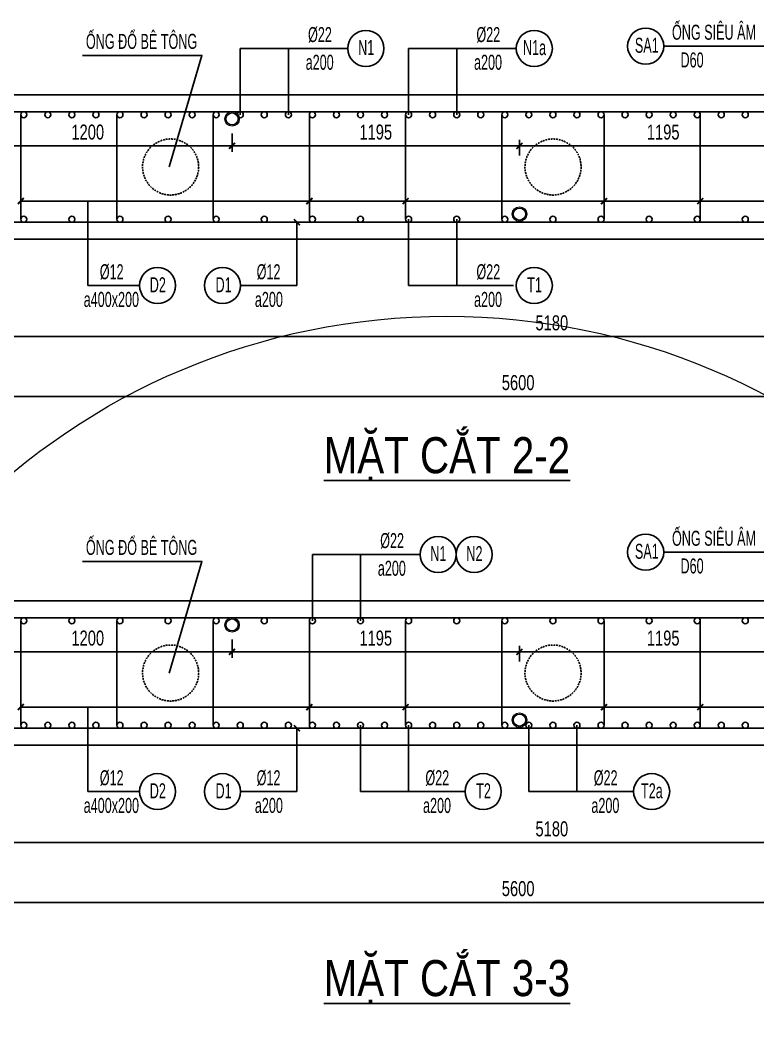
# Model space of a CAD drawing. Header units: millimetres. Extents: x -147841 to 368790, y -162721 to 84261.
# Drawn here: x 134338 to 137405, y -102254 to -98058 of the extents above; entities that cross this region are included whole.
import ezdxf
from ezdxf.enums import TextEntityAlignment as Align

# ---------------------------------------------------------------- set-up
doc = ezdxf.new("R2010")
doc.units = ezdxf.units.MM
doc.header["$LTSCALE"] = 1000
doc.header["$MEASUREMENT"] = 0
doc.header["$PDMODE"] = 1
doc.header["$PDSIZE"] = -10
doc.linetypes.add('HIDDEN', pattern=[0.375, 0.25, -0.125])
doc.layers.get('0').update_dxf_attribs({"linetype": 'CONTINUOUS', "lineweight": 18})
doc.layers.get('DEFPOINTS').update_dxf_attribs({"color": 5, "linetype": 'CONTINUOUS', "lineweight": 18})
for name, color, linetype, lineweight in [('0-THAY', 7, 'CONTINUOUS', 18), ('ccu11-Dim', 8, 'CONTINUOUS', 18), ('DIM', 8, 'CONTINUOUS', 18)]:
    doc.layers.add(name, color=color, linetype=linetype, lineweight=lineweight)
for name, color, linetype in [('ccu11-Manh', 8, 'CONTINUOUS'), ('ccu11-Thep', 4, 'CONTINUOUS'), ('ccu11-Thepdai', 6, 'CONTINUOUS'), ('KC-Cotthep', 8, 'CONTINUOUS'), ('KC-Dim', 8, 'CONTINUOUS'), ('KC-Manh', 8, 'CONTINUOUS'), ('KC-Text', 31, 'CONTINUOUS'), ('KC-Thay', 7, 'CONTINUOUS')]:
    doc.layers.add(name, color=color, linetype=linetype)
doc.styles.add('ARIAL', font='arial.ttf', dxfattribs={"width": 0.7})
doc.styles.add('ccu11-dim', font='vnsimli.shx', dxfattribs={"width": 0.65, "bigfont": 'bigfont.shx'})
doc.dimstyles.new('2.5-25', dxfattribs={"dimscale": 25, "dimtxt": 2.5, "dimasz": 1, "dimexe": 1, "dimexo": 2, "dimgap": 1, "dimtad": 1, "dimdec": 1, "dimrnd": 5, "dimdsep": 46, "dimtxsty": 'ARIAL', "dimblk": 'ARCHTICK', "dimcen": -1, "dimdle": 1, "dimclrd": 256, "dimclre": 256, "dimclrt": 3, "dimadec": 0, "dimazin": 2, "dimtfac": 0.1, "dimtdec": 1, "dimtmove": 0, "dimatfit": 1, "dimldrblk": 'ARCHTICK', "dimfxl": 1, "dimtvp": 0.833333, "dimtfill": 1, "dimtolj": 1, "dimtzin": 12, "dimarcsym": 0})
doc.dimstyles.new('ccu11-100x4', dxfattribs={"dimscale": 100, "dimtxt": 2.5, "dimasz": 1, "dimexe": 1, "dimexo": 2, "dimgap": 1, "dimtad": 1, "dimdec": 0, "dimlfac": 0.25, "dimdsep": 46, "dimtxsty": 'ccu11-dim', "dimblk": 'ARCHTICK', "dimcen": -1, "dimdle": 1, "dimclrd": 256, "dimclre": 256, "dimclrt": 31, "dimadec": 0, "dimazin": 2, "dimtfac": 0.1, "dimtdec": 0, "dimtmove": 0, "dimatfit": 1, "dimldrblk": 'ARCHTICK', "dimfxl": 1, "dimtvp": 0.833333, "dimtolj": 1, "dimtzin": 12, "dimarcsym": 0})

# ---------------------------------------------------------------- blocks, each defined once
blk = doc.blocks.new('_ARCHTICK')
at = {"color": 0, "linetype": 'ByBlock', "const_width": 0.3}
blk.add_lwpolyline([(-0.5, -0.5), (0.5, 0.5)], dxfattribs=at)
blk = doc.blocks.new('*D155')
at = {"layer": 'DEFPOINTS', "color": 0, "linetype": 'ByBlock', "ltscale": 30, "transparency": 16777216}
for p in [(133958.4, -99125.4), (139138.4, -99125.4), (139138.4, -99374.1)]:
    blk.add_point(p, dxfattribs=at)
at = {"layer": 'KC-Dim', "linetype": 'ByBlock', "lineweight": -2, "ltscale": 30, "transparency": 16777216}
for p, q in [((133958.4, -99175.4), (133958.4, -99399.1)), ((139138.4, -99175.4), (139138.4, -99399.1)), ((133933.4, -99374.1), (139163.4, -99374.1))]:
    blk.add_line(p, q, dxfattribs=at)
at = {"layer": 'KC-Dim', "linetype": 'ByBlock', "lineweight": -2, "ltscale": 30, "transparency": 16777216, "xscale": 25, "yscale": 25, "zscale": 25, "rotation": 180}
blk.add_blockref('_ARCHTICK', (133958.4, -99374.1), dxfattribs=at)
at = {"layer": 'KC-Dim', "linetype": 'ByBlock', "lineweight": -2, "ltscale": 30, "transparency": 16777216, "xscale": 25, "yscale": 25, "zscale": 25}
blk.add_blockref('_ARCHTICK', (139138.4, -99374.1), dxfattribs=at)
at = {"layer": 'KC-Dim', "color": 3, "linetype": 'ByBlock', "ltscale": 30, "transparency": 16777216, "insert": (136548.4, -99317.2), "char_height": 62.5, "attachment_point": 5, "style": 'ARIAL', "bg_fill": 3, "box_fill_scale": 1.25, "bg_fill_color": 256, "bg_fill_true_color": 13158600, "bg_fill_transparency": 0}
blk.add_mtext('\\A1;5180', dxfattribs=at)
blk = doc.blocks.new('*D156')
at = {"layer": 'DEFPOINTS', "color": 0, "linetype": 'ByBlock', "ltscale": 30, "transparency": 16777216}
for p in [(133608.4, -99125.4), (139208.4, -99125.4), (139208.4, -99622.6)]:
    blk.add_point(p, dxfattribs=at)
at = {"layer": 'KC-Dim', "linetype": 'ByBlock', "lineweight": -2, "ltscale": 30, "transparency": 16777216}
for p, q in [((133608.4, -99175.4), (133608.4, -99647.6)), ((139208.4, -99175.4), (139208.4, -99647.6)), ((133583.4, -99622.6), (139233.4, -99622.6))]:
    blk.add_line(p, q, dxfattribs=at)
at = {"layer": 'KC-Dim', "linetype": 'ByBlock', "lineweight": -2, "ltscale": 30, "transparency": 16777216, "xscale": 25, "yscale": 25, "zscale": 25, "rotation": 180}
blk.add_blockref('_ARCHTICK', (133608.4, -99622.6), dxfattribs=at)
at = {"layer": 'KC-Dim', "linetype": 'ByBlock', "lineweight": -2, "ltscale": 30, "transparency": 16777216, "xscale": 25, "yscale": 25, "zscale": 25}
blk.add_blockref('_ARCHTICK', (139208.4, -99622.6), dxfattribs=at)
at = {"layer": 'KC-Dim', "color": 3, "linetype": 'ByBlock', "ltscale": 30, "transparency": 16777216, "insert": (136408.4, -99565.7), "char_height": 62.5, "attachment_point": 5, "style": 'ARIAL', "bg_fill": 3, "box_fill_scale": 1.25, "bg_fill_color": 256, "bg_fill_true_color": 13158600, "bg_fill_transparency": 0}
blk.add_mtext('\\A1;5600', dxfattribs=at)
blk = doc.blocks.new('att_thep_2')
blk.add_circle((-300, 0), 300)
at = {"color": 3, "style": 'ARIAL', "width": 0.6}
blk.add_attdef('DK', text='', height=250, dxfattribs=at).set_placement((467, 105), align=Align.CENTER)
at = {"color": 31, "style": 'ARIAL', "width": 0.6}
blk.add_attdef('SH', text='', height=250, dxfattribs=at).set_placement((-281, -111), align=Align.CENTER)
at = {"color": 2, "style": 'ARIAL', "width": 0.6}
blk.add_attdef('KC', text='', height=250, dxfattribs=at).set_placement((472, -355), align=Align.CENTER)
blk = doc.blocks.new('*U147')
at = {"layer": 'ccu11-Thepdai', "flags": 128}
blk.add_lwpolyline([(50, 230), (-37.5, 230, 0.414214), (-50, 217.5), (-50, -114.4), (-50, -217.5, 0.414214), (-37.5, -230), (50, -230)], format="xyb", dxfattribs=at)
blk = doc.blocks.new('*U148')
at = {"layer": 'DIM', "color": 0, "linetype": 'ByBlock', "lineweight": -2, "transparency": 16777216}
for p in [(0, 0), (400, 0), (800, 0), (1200, 0), (1600, 0)]:
    blk.add_blockref('*U147', p, dxfattribs=at)
blk = doc.blocks.new('*U145')
at = {"layer": 'ccu11-Thepdai', "flags": 128}
blk.add_lwpolyline([(-50, 230), (37.5, 230, -0.414214), (50, 217.5), (50, -114.4), (50, -217.5, -0.414214), (37.5, -230), (-50, -230)], format="xyb", dxfattribs=at)
blk = doc.blocks.new('*U146')
at = {"layer": 'DIM', "color": 0, "linetype": 'ByBlock', "lineweight": -2, "transparency": 16777216}
for p in [(0, 0), (400, 0), (800, 0), (1200, 0), (1600, 0)]:
    blk.add_blockref('*U145', p, dxfattribs=at)
blk = doc.blocks.new('*D1504')
at = {"layer": 'DEFPOINTS', "color": 0, "linetype": 'ByBlock', "ltscale": 30, "transparency": 16777216}
for p in [(222151.3, -97642), (222151.3, -97743.7), (220951.3, -97830)]:
    blk.add_point(p, dxfattribs=at)
at = {"layer": 'KC-Dim', "linetype": 'ByBlock', "lineweight": -2, "ltscale": 30, "transparency": 16777216}
for p, q in [((220951.3, -97780), (220951.3, -97718.7)), ((222151.3, -97692), (222151.3, -97768.7)), ((220926.3, -97743.7), (222176.3, -97743.7))]:
    blk.add_line(p, q, dxfattribs=at)
at = {"layer": 'KC-Dim', "linetype": 'ByBlock', "lineweight": -2, "ltscale": 30, "transparency": 16777216, "xscale": 25, "yscale": 25, "zscale": 25, "rotation": 180}
blk.add_blockref('_ARCHTICK', (220951.3, -97743.7), dxfattribs=at)
at = {"layer": 'KC-Dim', "linetype": 'ByBlock', "lineweight": -2, "ltscale": 30, "transparency": 16777216, "xscale": 25, "yscale": 25, "zscale": 25}
blk.add_blockref('_ARCHTICK', (222151.3, -97743.7), dxfattribs=at)
at = {"layer": 'KC-Dim', "color": 3, "linetype": 'ByBlock', "ltscale": 30, "transparency": 16777216, "insert": (221551.3, -97686.8), "char_height": 62.5, "attachment_point": 5, "style": 'ARIAL', "bg_fill": 3, "box_fill_scale": 1.25, "bg_fill_color": 256, "bg_fill_true_color": 13158600, "bg_fill_transparency": 0}
blk.add_mtext('\\A1;1200', dxfattribs=at)
blk = doc.blocks.new('*D1505')
at = {"layer": 'DEFPOINTS', "color": 0, "linetype": 'ByBlock', "ltscale": 30, "transparency": 16777216}
for p in [(222151.3, -97642), (223346.3, -97743.7), (223346.3, -97833.7)]:
    blk.add_point(p, dxfattribs=at)
at = {"layer": 'KC-Dim', "linetype": 'ByBlock', "lineweight": -2, "ltscale": 30, "transparency": 16777216}
for p, q in [((222151.3, -97692), (222151.3, -97768.7)), ((223346.3, -97783.7), (223346.3, -97718.7)), ((222126.3, -97743.7), (223371.3, -97743.7))]:
    blk.add_line(p, q, dxfattribs=at)
at = {"layer": 'KC-Dim', "linetype": 'ByBlock', "lineweight": -2, "ltscale": 30, "transparency": 16777216, "xscale": 25, "yscale": 25, "zscale": 25, "rotation": 180}
blk.add_blockref('_ARCHTICK', (222151.3, -97743.7), dxfattribs=at)
at = {"layer": 'KC-Dim', "linetype": 'ByBlock', "lineweight": -2, "ltscale": 30, "transparency": 16777216, "xscale": 25, "yscale": 25, "zscale": 25}
blk.add_blockref('_ARCHTICK', (223346.3, -97743.7), dxfattribs=at)
at = {"layer": 'KC-Dim', "color": 3, "linetype": 'ByBlock', "ltscale": 30, "transparency": 16777216, "insert": (222748.8, -97686.8), "char_height": 62.5, "attachment_point": 5, "style": 'ARIAL', "bg_fill": 3, "box_fill_scale": 1.25, "bg_fill_color": 256, "bg_fill_true_color": 13158600, "bg_fill_transparency": 0}
blk.add_mtext('\\A1;1195', dxfattribs=at)
blk = doc.blocks.new('*D1506')
at = {"layer": 'DEFPOINTS', "color": 0, "linetype": 'ByBlock', "ltscale": 30, "transparency": 16777216}
for p in [(224541.3, -97642), (224541.3, -97743.7), (223346.3, -97833.7)]:
    blk.add_point(p, dxfattribs=at)
at = {"layer": 'KC-Dim', "linetype": 'ByBlock', "lineweight": -2, "ltscale": 30, "transparency": 16777216}
for p, q in [((223346.3, -97783.7), (223346.3, -97718.7)), ((224541.3, -97692), (224541.3, -97768.7)), ((223321.3, -97743.7), (224566.3, -97743.7))]:
    blk.add_line(p, q, dxfattribs=at)
at = {"layer": 'KC-Dim', "linetype": 'ByBlock', "lineweight": -2, "ltscale": 30, "transparency": 16777216, "xscale": 25, "yscale": 25, "zscale": 25, "rotation": 180}
blk.add_blockref('_ARCHTICK', (223346.3, -97743.7), dxfattribs=at)
at = {"layer": 'KC-Dim', "linetype": 'ByBlock', "lineweight": -2, "ltscale": 30, "transparency": 16777216, "xscale": 25, "yscale": 25, "zscale": 25}
blk.add_blockref('_ARCHTICK', (224541.3, -97743.7), dxfattribs=at)
at = {"layer": 'KC-Dim', "color": 3, "linetype": 'ByBlock', "ltscale": 30, "transparency": 16777216, "insert": (223943.8, -97686.8), "char_height": 62.5, "attachment_point": 5, "style": 'ARIAL', "bg_fill": 3, "box_fill_scale": 1.25, "bg_fill_color": 256, "bg_fill_true_color": 13158600, "bg_fill_transparency": 0}
blk.add_mtext('\\A1;1195', dxfattribs=at)
blk = doc.blocks.new('A$C260038B3')
at = {"layer": '0-THAY', "linetype": 'Continuous'}
for radius in [120, 100]:
    blk.add_circle((0, 0), radius, dxfattribs=at)
blk = doc.blocks.new('*D190')
at = {"layer": 'DEFPOINTS', "color": 0, "linetype": 'ByBlock', "ltscale": 30, "transparency": 16777216}
for p in [(133958.4, -101230.5), (139138.4, -101230.5), (139138.4, -101479.2)]:
    blk.add_point(p, dxfattribs=at)
at = {"layer": 'KC-Dim', "linetype": 'ByBlock', "lineweight": -2, "ltscale": 30, "transparency": 16777216}
for p, q in [((133958.4, -101280.5), (133958.4, -101504.2)), ((139138.4, -101280.5), (139138.4, -101504.2)), ((133933.4, -101479.2), (139163.4, -101479.2))]:
    blk.add_line(p, q, dxfattribs=at)
at = {"layer": 'KC-Dim', "linetype": 'ByBlock', "lineweight": -2, "ltscale": 30, "transparency": 16777216, "xscale": 25, "yscale": 25, "zscale": 25, "rotation": 180}
blk.add_blockref('_ARCHTICK', (133958.4, -101479.2), dxfattribs=at)
at = {"layer": 'KC-Dim', "linetype": 'ByBlock', "lineweight": -2, "ltscale": 30, "transparency": 16777216, "xscale": 25, "yscale": 25, "zscale": 25}
blk.add_blockref('_ARCHTICK', (139138.4, -101479.2), dxfattribs=at)
at = {"layer": 'KC-Dim', "color": 3, "linetype": 'ByBlock', "ltscale": 30, "transparency": 16777216, "insert": (136548.4, -101422.3), "char_height": 62.5, "attachment_point": 5, "style": 'ARIAL', "bg_fill": 3, "box_fill_scale": 1.25, "bg_fill_color": 256, "bg_fill_true_color": 13158600, "bg_fill_transparency": 0}
blk.add_mtext('\\A1;5180', dxfattribs=at)
blk = doc.blocks.new('*D191')
at = {"layer": 'DEFPOINTS', "color": 0, "linetype": 'ByBlock', "ltscale": 30, "transparency": 16777216}
for p in [(133608.4, -101230.5), (139208.4, -101230.5), (139208.4, -101727.8)]:
    blk.add_point(p, dxfattribs=at)
at = {"layer": 'KC-Dim', "linetype": 'ByBlock', "lineweight": -2, "ltscale": 30, "transparency": 16777216}
for p, q in [((133608.4, -101280.5), (133608.4, -101752.8)), ((139208.4, -101280.5), (139208.4, -101752.8)), ((133583.4, -101727.8), (139233.4, -101727.8))]:
    blk.add_line(p, q, dxfattribs=at)
at = {"layer": 'KC-Dim', "linetype": 'ByBlock', "lineweight": -2, "ltscale": 30, "transparency": 16777216, "xscale": 25, "yscale": 25, "zscale": 25, "rotation": 180}
blk.add_blockref('_ARCHTICK', (133608.4, -101727.8), dxfattribs=at)
at = {"layer": 'KC-Dim', "linetype": 'ByBlock', "lineweight": -2, "ltscale": 30, "transparency": 16777216, "xscale": 25, "yscale": 25, "zscale": 25}
blk.add_blockref('_ARCHTICK', (139208.4, -101727.8), dxfattribs=at)
at = {"layer": 'KC-Dim', "color": 3, "linetype": 'ByBlock', "ltscale": 30, "transparency": 16777216, "insert": (136408.4, -101670.9), "char_height": 62.5, "attachment_point": 5, "style": 'ARIAL', "bg_fill": 3, "box_fill_scale": 1.25, "bg_fill_color": 256, "bg_fill_true_color": 13158600, "bg_fill_transparency": 0}
blk.add_mtext('\\A1;5600', dxfattribs=at)
blk = doc.blocks.new('*U182')
at = {"layer": 'ccu11-Thepdai', "flags": 128}
blk.add_lwpolyline([(50, 230), (-37.5, 230, 0.414214), (-50, 217.5), (-50, -114.4), (-50, -217.5, 0.414214), (-37.5, -230), (50, -230)], format="xyb", dxfattribs=at)
blk = doc.blocks.new('*U183')
at = {"layer": 'DIM', "color": 0, "linetype": 'ByBlock', "lineweight": -2, "transparency": 16777216}
for p in [(0, 0), (400, 0), (800, 0), (1200, 0), (1600, 0)]:
    blk.add_blockref('*U182', p, dxfattribs=at)
blk = doc.blocks.new('*U180')
at = {"layer": 'ccu11-Thepdai', "flags": 128}
blk.add_lwpolyline([(-50, 230), (37.5, 230, -0.414214), (50, 217.5), (50, -114.4), (50, -217.5, -0.414214), (37.5, -230), (-50, -230)], format="xyb", dxfattribs=at)
blk = doc.blocks.new('*U181')
at = {"layer": 'DIM', "color": 0, "linetype": 'ByBlock', "lineweight": -2, "transparency": 16777216}
for p in [(0, 0), (400, 0), (800, 0), (1200, 0), (1600, 0)]:
    blk.add_blockref('*U180', p, dxfattribs=at)
blk = doc.blocks.new('*U252')
at = {"layer": 'ccu11-Thep'}
blk.add_circle((0, 0), 12.5, dxfattribs=at)
blk = doc.blocks.new('*U253')
at = {"layer": 'KC-Dim', "color": 0, "linetype": 'ByBlock', "lineweight": -2, "transparency": 16777216}
for p in [(300, 0), (400, 0), (500, 0), (600, 0), (700, 0), (800, 0), (900, 0), (1000, 0), (1100, 0), (1200, 0), (1300, 0), (1400, 0), (1500, 0), (1600, 0), (1700, 0), (1800, 0), (1900, 0), (2000, 0), (2100, 0), (2200, 0), (2300, 0), (2400, 0), (2500, 0), (2600, 0), (2700, 0), (2800, 0), (2900, 0), (3000, 0), (3100, 0), (3200, 0), (3300, 0)]:
    blk.add_blockref('*U252', p, dxfattribs=at)
blk = doc.blocks.new('*U254')
at = {"layer": 'ccu11-Thep'}
blk.add_circle((0, 0), 12.5, dxfattribs=at)
blk = doc.blocks.new('*U255')
at = {"layer": 'KC-Dim', "color": 0, "linetype": 'ByBlock', "lineweight": -2, "transparency": 16777216}
for p in [(0, 0), (200, 0), (400, 0), (600, 0), (800, 0), (1000, 0), (1200, 0), (1400, 0), (1600, 0), (1800, 0), (2000, 0), (2200, 0), (2400, 0), (2600, 0), (2800, 0), (3000, 0), (3200, 0), (3400, 0), (3600, 0), (3800, 0), (4000, 0), (4200, 0), (4400, 0), (4600, 0), (4800, 0)]:
    blk.add_blockref('*U254', p, dxfattribs=at)
blk = doc.blocks.new('*U256')
at = {"layer": 'ccu11-Thep'}
blk.add_circle((0, 0), 12.5, dxfattribs=at)
blk = doc.blocks.new('*U257')
at = {"layer": 'KC-Dim', "color": 0, "linetype": 'ByBlock', "lineweight": -2, "transparency": 16777216}
for p in [(300, 0), (400, 0), (500, 0), (600, 0), (700, 0), (800, 0), (900, 0), (1000, 0), (1100, 0), (1200, 0), (1300, 0), (1400, 0), (1500, 0), (1600, 0), (1700, 0), (1800, 0), (1900, 0), (2000, 0), (2100, 0), (2200, 0), (2300, 0), (2400, 0), (2500, 0), (2600, 0), (2700, 0), (2800, 0), (2900, 0), (3000, 0), (3100, 0), (3200, 0), (3300, 0)]:
    blk.add_blockref('*U256', p, dxfattribs=at)
blk = doc.blocks.new('*U258')
at = {"layer": 'ccu11-Thep'}
blk.add_circle((0, 0), 12.5, dxfattribs=at)
blk = doc.blocks.new('*U259')
at = {"layer": 'KC-Dim', "color": 0, "linetype": 'ByBlock', "lineweight": -2, "transparency": 16777216}
for p in [(0, 0), (200, 0), (400, 0), (600, 0), (800, 0), (1000, 0), (1200, 0), (1400, 0), (1600, 0), (1800, 0), (2000, 0), (2200, 0), (2400, 0), (2600, 0), (2800, 0), (3000, 0), (3200, 0), (3400, 0), (3600, 0), (3800, 0), (4000, 0), (4200, 0), (4400, 0), (4600, 0), (4800, 0)]:
    blk.add_blockref('*U258', p, dxfattribs=at)
blk = doc.blocks.new('saw6-56')
at = {"layer": 'ccu11-Dim', "ltscale": 3000, "xscale": 0.25, "yscale": 0.25, "zscale": 0.25}
blk.add_blockref('A$C260038B3', (223346.28, -98027.45), dxfattribs=at)
at = {"layer": 'KC-Dim', "linetype": 'ByBlock', "ltscale": 30}
dim = blk.add_linear_dim(base=(222151.28, -97743.7), p1=(220951.28, -97829.95), p2=(222151.28, -97642.01), dimstyle='2.5-25', dxfattribs=at)
dim.commit()
dim.dimension.update_dxf_attribs({"geometry": '*D1504', "text_midpoint": (221551.28, -97686.79)})
dim = blk.add_linear_dim(base=(223346.28, -97743.7), p1=(222151.28, -97642.01), p2=(223346.28, -97833.73), dimstyle='2.5-25', dxfattribs=at)
dim.commit()
dim.dimension.update_dxf_attribs({"geometry": '*D1505', "text_midpoint": (222748.78, -97686.79)})
at = {"layer": 'ccu11-Dim', "ltscale": 3000, "xscale": 0.25, "yscale": 0.25, "zscale": 0.25}
blk.add_blockref('A$C260038B3', (222151.28, -97631.73), dxfattribs=at)
at = {"layer": 'KC-Dim', "linetype": 'ByBlock', "ltscale": 30}
dim = blk.add_linear_dim(base=(224541.28, -97743.7), p1=(223346.28, -97833.73), p2=(224541.28, -97642.01), dimstyle='2.5-25', dxfattribs=at)
dim.commit()
dim.dimension.update_dxf_attribs({"geometry": '*D1506', "text_midpoint": (223943.78, -97686.79)})

msp = doc.modelspace()

# ---------------------------------------------------------------- linework, layer by layer
at = {"layer": 'ccu11-Manh'}
for points in [[(134957.89, -98668.48), (135093.35, -98204.14), (134596.82, -98204.14)], [(134957.89, -100773.61), (135093.35, -100309.27), (134596.82, -100309.27)]]:
    msp.add_lwpolyline(points, dxfattribs=at)
at = {"layer": 'ccu11-Thep', "linetype": 'HIDDEN', "ltscale": 0.03}
for centre in [(134963.47, -98668.48, 242.3), (136553.42, -98668.48), (134963.47, -100773.61, 242.3), (136553.42, -100773.61)]:
    msp.add_circle(centre, 116.6, dxfattribs=at)
at = {"layer": 'ccu11-Thepdai'}
for points in [[(133970.92, -98898.48), (136752.92, -98898.48, 0.4142136), (136765.42, -98885.98), (136765.42, -98450.98, 0.4142136), (136752.92, -98438.48), (133970.92, -98438.48, 0.4142136), (133958.42, -98450.98), (133958.42, -98885.98, 0.4142136)], [(136352.92, -98898.48), (139125.92, -98898.48, 0.4142136), (139138.42, -98885.98), (139138.42, -98450.98, 0.4142136), (139125.92, -98438.48), (136352.92, -98438.48, 0.4142136), (136340.42, -98450.98), (136340.42, -98885.98, 0.4142136)], [(133970.92, -101003.61), (136752.92, -101003.61, 0.4142136), (136765.42, -100991.11), (136765.42, -100556.11, 0.4142136), (136752.92, -100543.61), (133970.92, -100543.61, 0.4142136), (133958.42, -100556.11), (133958.42, -100991.11, 0.4142136)], [(136352.92, -101003.61), (139125.92, -101003.61, 0.4142136), (139138.42, -100991.11), (139138.42, -100556.11, 0.4142136), (139125.92, -100543.61), (136352.92, -100543.61, 0.4142136), (136340.42, -100556.11), (136340.42, -100991.11, 0.4142136)]]:
    msp.add_lwpolyline(points, format="xyb", close=True, dxfattribs=at)
at = {"layer": 'KC-Thay', "flags": 128}
for points in [[(133608.42, -98453.48), (133608.42, -98368.48), (139208.42, -98368.48), (139208.42, -98453.48)], [(139208.42, -98883.48), (139208.42, -98968.48), (133608.42, -98968.48), (133608.42, -98883.48)], [(133608.42, -100558.61), (133608.42, -100473.61), (139208.42, -100473.61), (139208.42, -100558.61)], [(139208.42, -100988.61), (139208.42, -101073.61), (133608.42, -101073.61), (133608.42, -100988.61)]]:
    msp.add_lwpolyline(points, dxfattribs=at)

# ---------------------------------------------------------------- block references
at = {"layer": 'DIM'}
for name, p in [('*U148', (134390.42, -98668.48)), ('*U146', (137115.42, -98668.48)), ('*U183', (134390.42, -100773.61)), ('*U181', (137115.42, -100773.61))]:
    msp.add_blockref(name, p, dxfattribs=at)
at = {"layer": 'KC-Cotthep'}
ref = msp.add_blockref('att_thep_2', (137013.57, -98165.44), dxfattribs=dict(at, xscale=0.25, yscale=0.25, zscale=0.25))
ref.add_attrib('KC', 'D60', dxfattribs={"layer": '0', "color": 2, "height": 62.5, "style": 'ARIAL', "width": 0.6}).set_placement((137131.54, -98254.26), align=Align.CENTER)
ref.add_attrib('DK', 'ỐNG SIÊU ÂM', dxfattribs={"layer": '0', "color": 15, "height": 62.5, "style": 'ARIAL', "width": 0.6}).set_placement((137222.63, -98139.08), align=Align.CENTER)
ref.add_attrib('SH', 'SA1', dxfattribs={"layer": '0', "color": 31, "height": 62.5, "style": 'ARIAL', "width": 0.6}).set_placement((136943.32, -98193.31), align=Align.CENTER)
ref = msp.add_blockref('att_thep_2', (135700.53, -98175.1), dxfattribs=dict(at, xscale=-0.25, yscale=0.25, zscale=0.25))
ref.add_attrib('KC', 'a200', dxfattribs={"layer": '0', "color": 2, "height": 62.5, "style": 'ARIAL', "width": 0.6}).set_placement((135583.17, -98263.93), align=Align.CENTER)
ref.add_attrib('DK', '%%C22', dxfattribs={"layer": '0', "color": 2, "height": 62.5, "style": 'ARIAL', "width": 0.6}).set_placement((135584.26, -98148.75), align=Align.CENTER)
ref.add_attrib('SH', 'N1', dxfattribs={"layer": '0', "color": 31, "height": 62.5, "style": 'ARIAL', "width": 0.6}).set_placement((135776.56, -98202.97), align=Align.CENTER)
ref = msp.add_blockref('att_thep_2', (136400.53, -98175.1), dxfattribs=dict(at, xscale=-0.25, yscale=0.25, zscale=0.25))
ref.add_attrib('KC', 'a200', dxfattribs={"layer": '0', "color": 2, "height": 62.5, "style": 'ARIAL', "width": 0.6}).set_placement((136283.17, -98263.93), align=Align.CENTER)
ref.add_attrib('DK', '%%C22', dxfattribs={"layer": '0', "color": 2, "height": 62.5, "style": 'ARIAL', "width": 0.6}).set_placement((136284.26, -98148.75), align=Align.CENTER)
ref.add_attrib('SH', 'N1a', dxfattribs={"layer": '0', "color": 31, "height": 62.5, "style": 'ARIAL', "width": 0.6}).set_placement((136476.56, -98202.97), align=Align.CENTER)
ref = msp.add_blockref('att_thep_2', (136000.57, -100280.23), dxfattribs=dict(at, xscale=-0.25, yscale=0.25, zscale=0.25))
ref.add_attrib('KC', 'a200', dxfattribs={"layer": '0', "color": 2, "height": 62.5, "style": 'ARIAL', "width": 0.6}).set_placement((135883.21, -100369.06), align=Align.CENTER)
ref.add_attrib('DK', '%%C22', dxfattribs={"layer": '0', "color": 2, "height": 62.5, "style": 'ARIAL', "width": 0.6}).set_placement((135884.3, -100253.88), align=Align.CENTER)
ref.add_attrib('SH', 'N1', dxfattribs={"layer": '0', "color": 31, "height": 62.5, "style": 'ARIAL', "width": 0.6}).set_placement((136076.59, -100308.1), align=Align.CENTER)
ref = msp.add_blockref('att_thep_2', (137013.57, -100270.56), dxfattribs=dict(at, xscale=0.25, yscale=0.25, zscale=0.25))
ref.add_attrib('KC', 'D60', dxfattribs={"layer": '0', "color": 2, "height": 62.5, "style": 'ARIAL', "width": 0.6}).set_placement((137131.54, -100359.39), align=Align.CENTER)
ref.add_attrib('DK', 'ỐNG SIÊU ÂM', dxfattribs={"layer": '0', "color": 15, "height": 62.5, "style": 'ARIAL', "width": 0.6}).set_placement((137222.63, -100244.21), align=Align.CENTER)
ref.add_attrib('SH', 'SA1', dxfattribs={"layer": '0', "color": 31, "height": 62.5, "style": 'ARIAL', "width": 0.6}).set_placement((136943.32, -100298.43), align=Align.CENTER)
ref = msp.add_blockref('att_thep_2', (136150.57, -100280.23), dxfattribs=dict(at, xscale=-0.25, yscale=0.25, zscale=0.25))
ref.add_attrib('SH', 'N2', dxfattribs={"layer": '0', "color": 31, "height": 62.5, "style": 'ARIAL', "width": 0.6}).set_placement((136226.59, -100308.1), align=Align.CENTER)

# ---------------------------------------------------------------- texts
at = {"layer": 'KC-Text', "color": 1, "style": 'ARIAL', "width": 0.6}
for p in [(134611.26, -98177.12), (134611.26, -100282.25)]:
    msp.add_text('ỐNG ĐỔ BÊ TÔNG', height=62.5, dxfattribs=at).set_placement(p)
at = {"layer": 'KC-Text', "color": 2, "style": 'ARIAL', "width": 0.8}
msp.add_text('%%UMẶT CẮT 2-2', height=150, dxfattribs=at).set_placement((136112.16, -99942.42), align=Align.CENTER)
at = {"layer": 'KC-Text', "color": 3, "style": 'ARIAL', "width": 0.8}
msp.add_text('%%UMẶT CẮT 3-3', height=150, dxfattribs=at).set_placement((136112.16, -102117.76), align=Align.CENTER)

# ---------------------------------------------------------------- dimensions: what is measured, and where the dimension line sits
at = {"layer": 'KC-Dim', "linetype": 'ByBlock', "ltscale": 30}
for base, p1, p2, picture, middle in [((139138.42, -99374.1), (133958.42, -99125.38), (139138.42, -99125.38), '*D155', (136548.42, -99317.19)), ((139138.42, -101479.23), (133958.42, -101230.51), (139138.42, -101230.51), '*D190', (136548.42, -101422.32))]:
    dim = msp.add_linear_dim(base=base, p1=p1, p2=p2, dimstyle='2.5-25', dxfattribs=at)
    dim.commit()
    dim.dimension.update_dxf_attribs({"geometry": picture, "text_midpoint": middle})

# ---------------------------------------------------------------- leaders
at = {"layer": 'ccu11-Manh', "ltscale": 10}
for points in [[(137614.37, -98482.91), (137442.86, -98165.44), (137013.57, -98165.44)], [(137614.37, -100588.04), (137442.86, -100270.56), (137013.57, -100270.56)]]:
    msp.add_leader(points, dimstyle='ccu11-100x4', override={"dimgap": 1, "dimtad": 0, "dimldrblk": 'None'}, dxfattribs=at)

# ---------------------------------------------------------------- next in the draw order: dimensions: what is measured, and where the dimension line sits
at = {"layer": 'KC-Dim', "linetype": 'ByBlock', "ltscale": 30}
for base, p1, p2, picture, middle in [((139208.42, -99622.65), (133608.42, -99125.38), (139208.42, -99125.38), '*D156', (136408.42, -99565.74)), ((139208.42, -101727.78), (133608.42, -101230.51), (139208.42, -101230.51), '*D191', (136408.42, -101670.87))]:
    dim = msp.add_linear_dim(base=base, p1=p1, p2=p2, dimstyle='2.5-25', dxfattribs=at)
    dim.commit()
    dim.dimension.update_dxf_attribs({"geometry": picture, "text_midpoint": middle})

# ---------------------------------------------------------------- next in the draw order: block references
at = {"layer": 'KC-Cotthep'}
ref = msp.add_blockref('att_thep_2', (134834.41, -99161.85), dxfattribs=dict(at, xscale=-0.25, yscale=0.25, zscale=0.25))
ref.add_attrib('KC', 'a400x200', dxfattribs={"layer": '0', "color": 2, "height": 62.5, "style": 'ARIAL', "width": 0.6}).set_placement((134717.06, -99250.67), align=Align.CENTER)
ref.add_attrib('DK', '%%C12', dxfattribs={"layer": '0', "color": 215, "height": 62.5, "style": 'ARIAL', "width": 0.6}).set_placement((134718.4, -99135.5), align=Align.CENTER)
ref.add_attrib('SH', 'D2', dxfattribs={"layer": '0', "color": 31, "height": 62.5, "style": 'ARIAL', "width": 0.6}).set_placement((134910.23, -99189.72), align=Align.CENTER)
ref = msp.add_blockref('att_thep_2', (135254, -99161.85), dxfattribs=dict(at, xscale=0.25, yscale=0.25, zscale=0.25))
ref.add_attrib('KC', 'a200', dxfattribs={"layer": '0', "color": 2, "height": 62.5, "style": 'ARIAL', "width": 0.6}).set_placement((135371.97, -99250.67), align=Align.CENTER)
ref.add_attrib('DK', '%%C12', dxfattribs={"layer": '0', "color": 215, "height": 62.5, "style": 'ARIAL', "width": 0.6}).set_placement((135370.65, -99135.5), align=Align.CENTER)
ref.add_attrib('SH', 'D1', dxfattribs={"layer": '0', "color": 31, "height": 62.5, "style": 'ARIAL', "width": 0.6}).set_placement((135183.76, -99189.72), align=Align.CENTER)
ref = msp.add_blockref('att_thep_2', (136400.53, -99161.85), dxfattribs=dict(at, xscale=-0.25, yscale=0.25, zscale=0.25))
ref.add_attrib('KC', 'a200', dxfattribs={"layer": '0', "color": 2, "height": 62.5, "style": 'ARIAL', "width": 0.6}).set_placement((136283.17, -99250.67), align=Align.CENTER)
ref.add_attrib('DK', '%%C22', dxfattribs={"layer": '0', "color": 2, "height": 62.5, "style": 'ARIAL', "width": 0.6}).set_placement((136284.26, -99135.5), align=Align.CENTER)
ref.add_attrib('SH', 'T1', dxfattribs={"layer": '0', "color": 31, "height": 62.5, "style": 'ARIAL', "width": 0.6}).set_placement((136476.56, -99189.72), align=Align.CENTER)
ref = msp.add_blockref('att_thep_2', (134834.41, -101266.98), dxfattribs=dict(at, xscale=-0.25, yscale=0.25, zscale=0.25))
ref.add_attrib('KC', 'a400x200', dxfattribs={"layer": '0', "color": 2, "height": 62.5, "style": 'ARIAL', "width": 0.6}).set_placement((134717.06, -101355.8), align=Align.CENTER)
ref.add_attrib('DK', '%%C12', dxfattribs={"layer": '0', "color": 215, "height": 62.5, "style": 'ARIAL', "width": 0.6}).set_placement((134718.4, -101240.63), align=Align.CENTER)
ref.add_attrib('SH', 'D2', dxfattribs={"layer": '0', "color": 31, "height": 62.5, "style": 'ARIAL', "width": 0.6}).set_placement((134910.23, -101294.85), align=Align.CENTER)
ref = msp.add_blockref('att_thep_2', (135254, -101266.98), dxfattribs=dict(at, xscale=0.25, yscale=0.25, zscale=0.25))
ref.add_attrib('KC', 'a200', dxfattribs={"layer": '0', "color": 2, "height": 62.5, "style": 'ARIAL', "width": 0.6}).set_placement((135371.97, -101355.8), align=Align.CENTER)
ref.add_attrib('DK', '%%C12', dxfattribs={"layer": '0', "color": 215, "height": 62.5, "style": 'ARIAL', "width": 0.6}).set_placement((135370.65, -101240.63), align=Align.CENTER)
ref.add_attrib('SH', 'D1', dxfattribs={"layer": '0', "color": 31, "height": 62.5, "style": 'ARIAL', "width": 0.6}).set_placement((135183.76, -101294.85), align=Align.CENTER)
ref = msp.add_blockref('att_thep_2', (136188.43, -101266.98), dxfattribs=dict(at, xscale=-0.25, yscale=0.25, zscale=0.25))
ref.add_attrib('KC', 'a200', dxfattribs={"layer": '0', "color": 2, "height": 62.5, "style": 'ARIAL', "width": 0.6}).set_placement((136071.08, -101355.8), align=Align.CENTER)
ref.add_attrib('DK', '%%C22', dxfattribs={"layer": '0', "color": 2, "height": 62.5, "style": 'ARIAL', "width": 0.6}).set_placement((136072.17, -101240.63), align=Align.CENTER)
ref.add_attrib('SH', 'T2', dxfattribs={"layer": '0', "color": 31, "height": 62.5, "style": 'ARIAL', "width": 0.6}).set_placement((136264.46, -101294.85), align=Align.CENTER)
ref = msp.add_blockref('att_thep_2', (136888.43, -101266.98), dxfattribs=dict(at, xscale=-0.25, yscale=0.25, zscale=0.25))
ref.add_attrib('KC', 'a200', dxfattribs={"layer": '0', "color": 2, "height": 62.5, "style": 'ARIAL', "width": 0.6}).set_placement((136771.08, -101355.8), align=Align.CENTER)
ref.add_attrib('DK', '%%C22', dxfattribs={"layer": '0', "color": 2, "height": 62.5, "style": 'ARIAL', "width": 0.6}).set_placement((136772.17, -101240.63), align=Align.CENTER)
ref.add_attrib('SH', 'T2a', dxfattribs={"layer": '0', "color": 31, "height": 62.5, "style": 'ARIAL', "width": 0.6}).set_placement((136964.46, -101294.85), align=Align.CENTER)

# ---------------------------------------------------------------- next in the draw order: leaders
at = {"layer": 'ccu11-Manh', "ltscale": 3000}
for points, override in [([(134340.42, -98810.18), (134619.31, -98810.18), (134619.31, -99161.85)], {"dimasz": 0.25, "dimtad": 0}), ([(135540.42, -98810.18), (134619.31, -98810.18), (134619.31, -99161.85)], {"dimasz": 0.25, "dimgap": 1, "dimtad": 0}), ([(135940.42, -98810.18), (134619.31, -98810.18), (134619.31, -99161.85)], {"dimasz": 0.25, "dimtad": 0}), ([(136765.42, -98810.18), (134619.31, -98810.18), (134619.31, -99161.85)], {"dimasz": 0.25, "dimtad": 0}), ([(137165.42, -98810.18), (134619.31, -98810.18), (134619.31, -99161.85)], {"dimasz": 0.25, "dimtad": 0}), ([(138365.42, -98810.18), (134619.31, -98810.18), (134619.31, -99161.85)], {"dimasz": 0.25, "dimtad": 0}), ([(135488.66, -98898.48), (135488.66, -99161.85), (135254, -99161.85)], {"dimasz": 0.25, "dimtad": 0}), ([(134340.42, -100915.31), (134619.31, -100915.31), (134619.31, -101266.98)], {"dimasz": 0.25, "dimtad": 0}), ([(135540.42, -100915.31), (134619.31, -100915.31), (134619.31, -101266.98)], {"dimasz": 0.25, "dimgap": 1, "dimtad": 0}), ([(135940.42, -100915.31), (134619.31, -100915.31), (134619.31, -101266.98)], {"dimasz": 0.25, "dimtad": 0}), ([(136765.42, -100915.31), (134619.31, -100915.31), (134619.31, -101266.98)], {"dimasz": 0.25, "dimtad": 0}), ([(137165.42, -100915.31), (134619.31, -100915.31), (134619.31, -101266.98)], {"dimasz": 0.25, "dimtad": 0}), ([(138365.42, -100915.31), (134619.31, -100915.31), (134619.31, -101266.98)], {"dimasz": 0.25, "dimtad": 0}), ([(135488.66, -101003.61), (135488.66, -101266.98), (135254, -101266.98)], {"dimasz": 0.25, "dimtad": 0})]:
    msp.add_leader(points, dimstyle='ccu11-100x4', override=override, dxfattribs=at)
at = {"layer": 'ccu11-Manh', "ltscale": 10}
for points in [[(134619.31, -98810.18), (134619.31, -99161.85), (134835.62, -99161.85)], [(134619.31, -100915.31), (134619.31, -101266.98), (134835.62, -101266.98)]]:
    msp.add_leader(points, dimstyle='ccu11-100x4', override={"dimgap": 1, "dimtad": 0, "dimldrblk": 'None'}, dxfattribs=at)

# ---------------------------------------------------------------- next in the draw order: block references
at = {"layer": 'KC-Manh'}
for p in [(-86932.4, -836.74), (-86932.4, -2941.87)]:
    msp.add_blockref('saw6-56', p, dxfattribs=at)

# ---------------------------------------------------------------- next in the draw order: linework, layer by layer
at = {"layer": 'DEFPOINTS', "ltscale": 3000}
msp.add_circle((136112.16, -102117.76), 2828.35, dxfattribs=at)

# ---------------------------------------------------------------- next in the draw order: block references
at = {"layer": 'KC-Dim'}
for name, p in [('*U253', (134052.92, -98450.98)), ('*U255', (134152.92, -98885.98)), ('*U259', (134152.92, -100556.11)), ('*U257', (134052.92, -100991.11))]:
    msp.add_blockref(name, p, dxfattribs=at)

# ---------------------------------------------------------------- next in the draw order: leaders
at = {"layer": 'ccu11-Manh', "ltscale": 10}
for points in [[(135252.92, -98450.98), (135252.92, -98175.1), (135700.53, -98175.1)], [(135452.92, -98450.98), (135452.92, -98175.1), (135700.57, -98175.1)], [(135952.92, -98450.98), (135952.92, -98175.1), (136400.53, -98175.1)], [(136152.92, -98450.98), (136152.92, -98175.1), (136400.57, -98175.1)], [(135952.92, -98885.98), (135952.92, -99161.85), (136388.43, -99161.85)], [(136152.92, -98885.98), (136152.92, -99161.85), (136388.47, -99161.85)], [(135552.92, -100556.11), (135552.92, -100280.23), (136000.53, -100280.23)], [(135752.92, -100556.11), (135752.92, -100280.23), (136000.57, -100280.23)], [(135752.92, -100991.11), (135752.92, -101266.98), (136188.43, -101266.98)], [(135952.92, -100991.11), (135952.92, -101266.98), (136188.47, -101266.98)], [(136452.92, -100991.11), (136452.92, -101266.98), (136888.43, -101266.98)], [(136652.92, -100991.11), (136652.92, -101266.98), (136888.47, -101266.98)]]:
    msp.add_leader(points, dimstyle='ccu11-100x4', override={"dimgap": 1, "dimtad": 0, "dimldrblk": 'None'}, dxfattribs=at)

doc.saveas('drawing.dxf')
